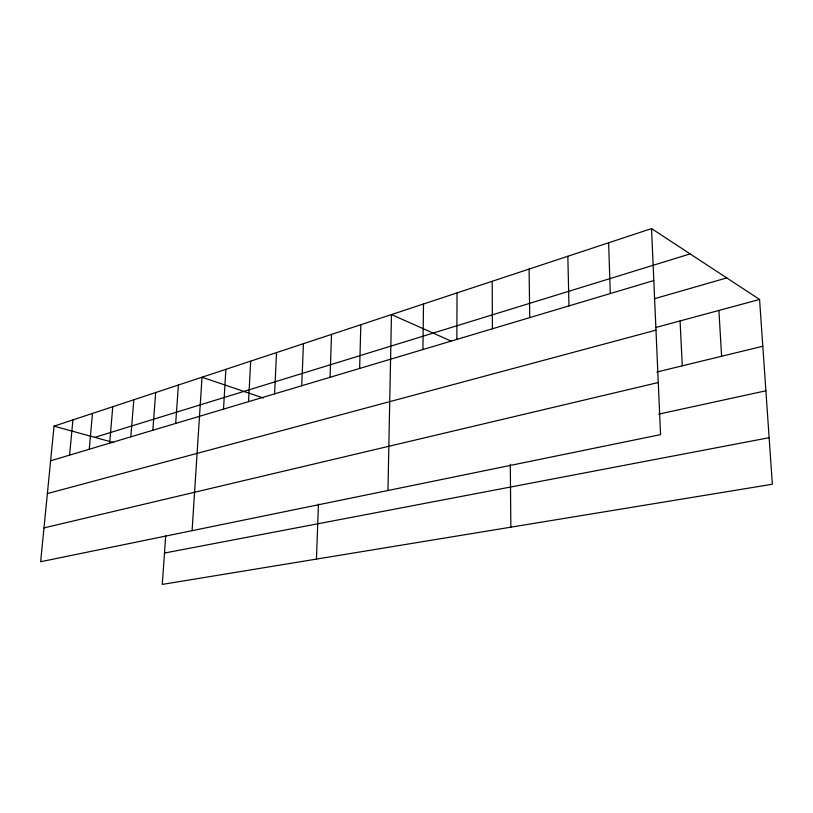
<?xml version="1.0" encoding="UTF-8"?>
<svg xmlns="http://www.w3.org/2000/svg" width="813" height="813" viewBox="0 0 813 813"><rect width="100%" height="100%" fill="white"/><g stroke="black" fill="none" stroke-linecap="round" stroke-linejoin="round"><path stroke-width="1.22" d="M456.845 339.397L457.038 292.904M422.943 349.529L423.502 303.991M387.953 490.513L391.47 314.58L451.235 341.145M359.641 368.452L360.84 324.712M330.058 377.293L331.521 334.397M316.46 559.1L318.432 504.07M301.725 385.758L303.442 343.686M274.57 393.868L276.522 352.588M248.524 401.652L250.689 361.135M223.514 409.132L225.872 369.336M192.081 530.676L202.02 377.222L263.3 398.024M165.71 535.879L162.285 584.405L772.35 484.243L759.576 299.458L651.548 228.595L54.044 426.144L40.65 561.722L660.552 434.62L651.548 228.595M175.699 423.421L178.393 385.027M152.834 430.25L155.679 392.547M130.832 436.825L133.82 399.772M109.653 443.156L112.763 406.734M89.257 449.254L92.479 413.441M69.593 455.128L72.916 419.904M94.765 437.364L690.125 253.9M50.619 460.798L653.825 280.536M654.201 298.798L726.741 277.924M656.111 327.415L759.576 299.458M47.378 493.582L655.989 330.139M656.843 372.019L762.807 346.247M43.993 527.901L658.276 382.517M658.682 414.132L765.887 390.799M164.5 553.033L769.128 437.709M54.044 426.144L113.729 442.597M718.905 310.444L721.609 356.267M680.064 320.942L682.29 365.83M608.612 242.792L610.289 293.544M567.84 256.268L568.978 305.891M529.09 269.083L529.741 317.619M510.31 464.203L510.838 527.18M492.2 281.278L492.404 328.777"/></g></svg>
